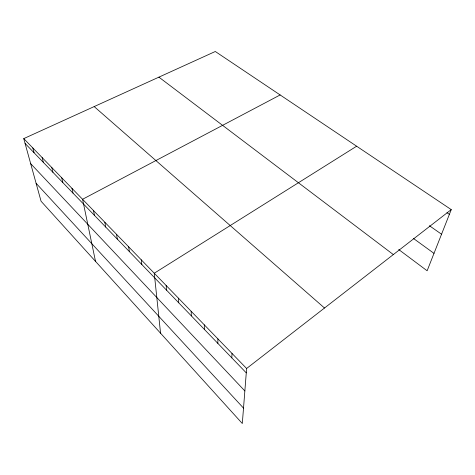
<?xml version="1.0" encoding="UTF-8"?>
<svg xmlns="http://www.w3.org/2000/svg" width="475" height="475" viewBox="0 0 475 475"><rect width="100%" height="100%" fill="white"/><g stroke="black" fill="none" stroke-linecap="round" stroke-linejoin="round"><path stroke-width="0.71" d="M217.853 343.378L217.912 338.889M231.812 357.859L232.008 353.43M451.25 209.618L246.614 368.493L242.309 423.504L41.064 201.234L23.75 138.611L215.294 51.496L451.25 209.618L427.132 270.78L398.715 249.541M356.63 146.211L154.256 273.226L160.556 333.213M280.143 94.952L82.567 199.28L95.511 261.369M446.957 212.717L449.38 214.356M429.406 225.714L441.548 234.223M413.47 238.48L433.996 253.365M158.905 77.146L393.342 254.576M94.175 106.584L324.514 308.014M23.75 138.611L246.614 368.493M25.08 143.426L246.27 372.857M30.679 163.667L244.857 390.949M36.1 183.285L243.509 408.114M32.811 147.957L34.093 152.772M42.144 157.587L43.385 162.408M51.775 167.521L52.962 172.342M61.714 177.769L62.843 182.59M71.968 188.349L73.037 193.171M93.516 210.573L94.448 215.377M104.838 222.252L105.693 227.044M116.547 234.335L117.325 239.109M128.678 246.846L129.366 251.596M141.235 259.801L141.829 264.527M166.149 285.499L166.547 290.166M178.446 298.181L178.743 302.812M191.158 311.291L191.342 315.881M204.303 324.853L204.369 329.395"/></g></svg>
